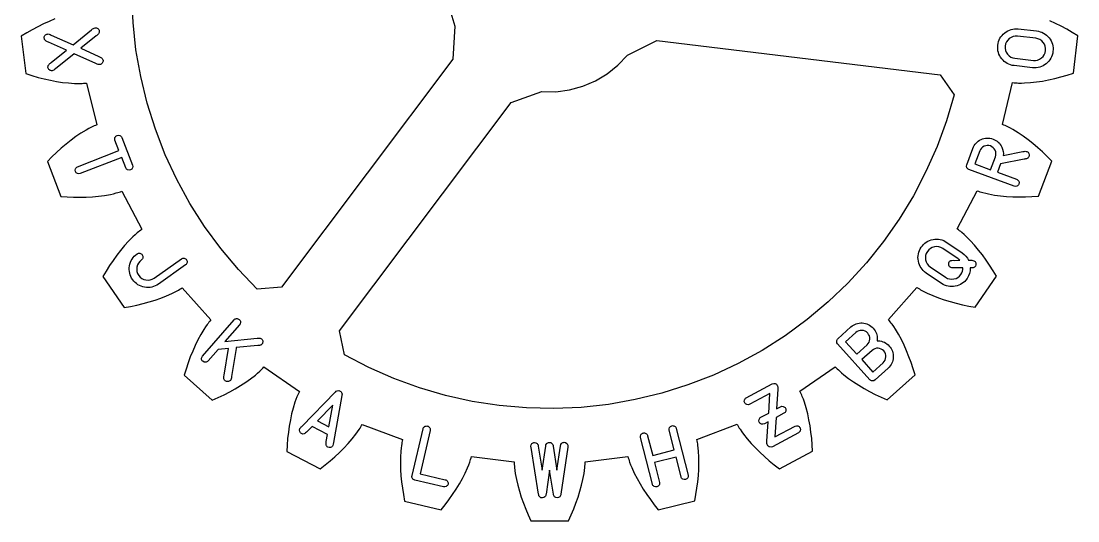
# Model space of a CAD drawing. Extents: x 6 to 255, y 30 to 363.
# Drawn here: x 88.8 to 171.8, y 279.6 to 318.8 of the extents above; entities that cross this region are included whole.
import ezdxf

# ---------------------------------------------------------------- set-up
doc = ezdxf.new("R2010")
doc.units = 0
doc.layers.add('Cut', color=7, linetype='CONTINUOUS')
doc.layers.add('Engrave', color=7, linetype='CONTINUOUS')

msp = doc.modelspace()

# ---------------------------------------------------------------- linework, layer by layer
at = {"layer": 'Cut', "color": 7}
for p, q in [((97.556342, 318.728853), (97.46351, 320.874833)), ((91.413992, 319.008748), (90.967401, 318.824433)), ((122.535255, 319.480073), (122.843947, 318.441782)), ((89.638893, 318.165587), (89.200414, 317.913677)), ((90.079626, 318.401727), (89.638893, 318.165587)), ((90.522612, 318.621643), (90.079626, 318.401727)), ((90.967401, 318.824433), (90.522612, 318.621643)), ((97.789777, 316.593236), (97.556342, 318.728853)), ((122.843947, 318.441782), (122.694331, 315.864533)), ((170.051057, 318.654573), (169.605819, 318.856915)), ((170.494045, 318.435108), (170.051057, 318.654573)), ((170.934776, 318.198971), (170.494045, 318.435108)), ((171.373707, 317.947508), (170.934776, 318.198971)), ((89.200414, 317.913677), (88.764187, 317.645992)), ((88.764187, 317.645992), (89.121099, 314.716787)), ((136.411567, 316.162869), (138.71798, 317.32193)), ((138.71798, 317.32193), (138.71798, 317.321919)), ((138.71798, 317.321919), (160.9876, 314.627044)), ((171.809932, 317.680725), (171.373707, 317.947508)), ((171.455724, 314.75107), (171.809932, 317.680725)), ((98.16156, 314.477899), (97.789777, 316.593236)), ((122.694331, 315.864533), (109.22629, 297.926082)), ((135.666649, 315.376488), (136.411567, 316.162869)), ((134.822135, 314.698715), (135.666649, 315.376488)), ((170.968122, 314.596047), (171.455724, 314.75107)), ((89.121099, 314.716787), (89.608699, 314.562216)), ((89.608699, 314.562216), (90.094947, 314.422964)), ((90.094947, 314.422964), (90.579392, 314.299486)), ((90.579392, 314.299486), (91.062035, 314.192233)), ((91.062035, 314.192233), (91.542425, 314.102554)), ((91.542425, 314.102554), (92.020561, 314.030451)), ((92.020561, 314.030451), (92.495093, 313.978626)), ((92.495093, 313.978626), (92.966469, 313.948882)), ((92.966469, 313.948882), (93.200355, 313.943483)), ((93.200355, 313.943483), (93.432438, 313.944867)), ((93.432438, 313.944867), (93.548254, 313.948928)), ((93.548254, 313.948928), (93.66317, 313.954789)), ((93.66317, 313.954789), (93.778085, 313.96381)), ((93.778085, 313.96381), (93.892098, 313.97597)), ((93.892098, 313.97597), (94.703262, 310.689851)), ((98.671241, 312.391403), (98.16156, 314.477899)), ((132.896971, 313.717208), (133.892902, 314.142167)), ((133.892902, 314.142167), (134.822135, 314.698715)), ((160.9876, 314.627044), (162.078616, 313.056989)), ((165.876713, 310.719161), (166.685173, 314.006179)), ((166.685173, 314.006179), (166.799187, 313.99402)), ((166.799187, 313.99402), (166.914102, 313.984998)), ((166.914102, 313.984998), (167.029018, 313.979137)), ((167.029018, 313.979137), (167.144834, 313.975538)), ((167.144834, 313.975538), (167.377367, 313.974153)), ((167.377367, 313.974153), (167.611255, 313.980014)), ((167.611255, 313.980014), (168.082179, 314.010207)), ((168.082179, 314.010207), (168.556711, 314.062482)), ((168.556711, 314.062482), (169.034396, 314.134585)), ((169.034396, 314.134585), (169.514788, 314.224715)), ((169.514788, 314.224715), (169.997429, 314.332418)), ((169.997429, 314.332418), (170.481875, 314.456346)), ((170.481875, 314.456346), (170.968122, 314.596047)), ((127.262082, 312.435108), (129.695125, 313.297645)), ((129.695125, 313.297645), (130.77803, 313.291346)), ((130.77803, 313.291346), (131.85192, 313.431949)), ((131.85192, 313.431949), (132.896971, 313.717208)), ((99.316116, 310.342311), (98.671241, 312.391403)), ((113.793589, 294.496657), (127.262082, 312.435108)), ((162.078616, 313.056989), (161.476553, 310.994829)), ((94.491007, 310.601975), (94.386457, 310.553757)), ((94.596909, 310.647491), (94.491007, 310.601975)), ((94.703262, 310.689851), (94.596909, 310.647491)), ((161.476553, 310.994829), (160.741096, 308.97683)), ((165.983064, 310.677251), (165.876713, 310.719161)), ((166.088967, 310.631735), (165.983064, 310.677251)), ((166.193516, 310.583516), (166.088967, 310.631735)), ((93.07237, 309.770081), (92.683011, 309.484371)), ((93.468489, 310.036866), (93.07237, 309.770081)), ((93.871367, 310.282918), (93.468489, 310.036866)), ((94.07551, 310.396481), (93.871367, 310.282918)), ((94.282357, 310.503284), (94.07551, 310.396481)), ((94.386457, 310.553757), (94.282357, 310.503284)), ((100.093932, 308.340087), (99.316116, 310.342311)), ((166.298067, 310.533494), (166.193516, 310.583516)), ((166.504463, 310.426691), (166.298067, 310.533494)), ((166.708607, 310.313127), (166.504463, 310.426691)), ((167.111935, 310.067525), (166.708607, 310.313127)), ((167.508054, 309.801192), (167.111935, 310.067525)), ((167.897863, 309.515482), (167.508054, 309.801192)), ((92.29951, 309.181087), (91.922319, 308.861577)), ((92.683011, 309.484371), (92.29951, 309.181087)), ((160.741096, 308.97683), (159.874951, 307.011109)), ((168.281816, 309.212647), (167.897863, 309.515482)), ((168.659456, 308.893589), (168.281816, 309.212647)), ((91.18506, 308.177046), (90.825894, 307.813374)), ((91.550535, 308.526747), (91.18506, 308.177046)), ((91.922319, 308.861577), (91.550535, 308.526747)), ((101.001084, 306.393292), (100.093932, 308.340087)), ((169.03124, 308.558757), (168.659456, 308.893589)), ((169.396716, 308.209505), (169.03124, 308.558757)), ((169.756781, 307.845834), (169.396716, 308.209505)), ((90.825894, 307.813374), (91.873197, 305.054511)), ((168.711279, 305.086523), (169.756781, 307.845834)), ((159.874951, 307.011109), (158.882626, 305.106224)), ((102.033516, 304.509135), (101.001084, 306.393292)), ((91.873197, 305.054511), (92.38378, 305.021163)), ((92.38378, 305.021163), (92.888955, 305.002243)), ((92.888955, 305.002243), (93.389173, 304.998182)), ((93.389173, 304.998182), (93.883533, 305.009903)), ((93.883533, 305.009903), (94.371584, 305.037392)), ((94.371584, 305.037392), (94.852875, 305.082456)), ((94.852875, 305.082456), (95.326054, 305.145547)), ((95.326054, 305.145547), (95.790671, 305.228915)), ((95.790671, 305.228915), (96.019149, 305.27984)), ((96.019149, 305.27984), (96.244022, 305.33662)), ((96.244022, 305.33662), (96.355332, 305.368166)), ((96.355332, 305.368166), (96.46574, 305.401963)), ((96.46574, 305.401963), (96.575248, 305.437565)), ((96.575248, 305.437565), (96.682952, 305.476771)), ((96.682952, 305.476771), (98.257061, 302.480421)), ((158.882626, 305.106224), (157.767273, 303.270289)), ((162.329667, 302.507019), (163.901525, 305.504723)), ((163.901525, 305.504723), (164.00923, 305.465967)), ((164.00923, 305.465967), (164.118737, 305.429915)), ((164.118737, 305.429915), (164.229145, 305.396116)), ((164.229145, 305.396116), (164.340454, 305.365022)), ((164.340454, 305.365022), (164.565779, 305.308239)), ((164.565779, 305.308239), (164.793806, 305.257767)), ((164.793806, 305.257767), (165.258423, 305.174399)), ((165.258423, 305.174399), (165.732052, 305.111757)), ((165.732052, 305.111757), (166.212893, 305.067143)), ((166.212893, 305.067143), (166.701395, 305.040103)), ((166.701395, 305.040103), (167.195303, 305.028843)), ((167.195303, 305.028843), (167.695522, 305.033343)), ((167.695522, 305.033343), (168.201148, 305.052724)), ((168.201148, 305.052724), (168.711279, 305.086523)), ((103.186721, 302.697535), (102.033516, 304.509135)), ((157.767273, 303.270289), (156.534754, 301.511416)), ((98.071845, 302.344324), (97.981716, 302.27267)), ((98.163777, 302.413723), (98.071845, 302.344324)), ((98.257061, 302.480421), (98.163777, 302.413723)), ((104.456193, 300.964798), (103.186721, 302.697535)), ((162.423402, 302.440324), (162.329667, 302.507019)), ((162.514884, 302.370925), (162.423402, 302.440324)), ((162.605013, 302.299271), (162.514884, 302.370925)), ((162.694241, 302.225366), (162.605013, 302.299271)), ((97.214264, 301.551185), (96.893854, 301.197428)), ((97.546841, 301.886016), (97.214264, 301.551185)), ((97.718087, 302.045545), (97.546841, 301.886016)), ((97.892938, 302.198765), (97.718087, 302.045545)), ((97.981716, 302.27267), (97.892938, 302.198765)), ((156.534754, 301.511416), (155.189572, 299.83681)), ((162.869091, 302.072596), (162.694241, 302.225366)), ((163.040338, 301.913516), (162.869091, 302.072596)), ((163.372914, 301.578686), (163.040338, 301.913516)), ((163.693775, 301.224928), (163.372914, 301.578686)), ((96.583808, 300.826546), (96.284128, 300.440342)), ((96.893854, 301.197428), (96.583808, 300.826546)), ((105.836073, 299.318583), (104.456193, 300.964798)), ((164.00427, 300.854496), (163.693775, 301.224928)), ((164.304401, 300.468291), (164.00427, 300.854496)), ((95.994362, 300.039716), (95.713609, 299.625572)), ((96.284128, 300.440342), (95.994362, 300.039716)), ((155.189572, 299.83681), (153.737587, 298.25369)), ((164.594619, 300.068118), (164.304401, 300.468291)), ((164.87537, 299.654423), (164.594619, 300.068118)), ((95.44277, 299.198809), (95.180493, 298.75988)), ((95.713609, 299.625572), (95.44277, 299.198809)), ((107.320954, 297.766555), (105.836073, 299.318583)), ((165.146659, 299.227661), (164.87537, 299.654423)), ((165.409388, 298.788731), (165.146659, 299.227661)), ((95.180493, 298.75988), (96.858251, 296.331793)), ((153.737587, 298.25369), (152.185559, 296.769258)), ((163.733882, 296.359293), (165.409388, 298.788731)), ((100.188532, 297.246155), (100.619351, 297.43858)), ((100.619351, 297.43858), (100.828902, 297.542229)), ((100.828902, 297.542229), (101.034397, 297.651286)), ((101.034397, 297.651286), (101.134891, 297.708517)), ((101.134891, 297.708517), (101.234034, 297.767551)), ((101.234034, 297.767551), (101.331373, 297.828841)), ((101.331373, 297.828841), (101.42646, 297.892832)), ((101.42646, 297.892832), (103.672484, 295.359745)), ((109.22629, 297.926082), (107.320954, 297.766555)), ((156.920549, 295.381842), (159.163871, 297.916731)), ((159.163871, 297.916731), (159.259408, 297.852737)), ((159.259408, 297.852737), (159.356749, 297.7919)), ((159.356749, 297.7919), (159.455889, 297.732865)), ((159.455889, 297.732865), (159.556384, 297.676085)), ((159.556384, 297.676085), (159.761878, 297.566577)), ((159.761878, 297.566577), (159.971431, 297.462928)), ((159.971431, 297.462928), (160.4027, 297.271402)), ((97.361173, 296.421471), (97.856434, 296.523768)), ((97.856434, 296.523768), (98.343133, 296.639583)), ((98.343133, 296.639583), (98.820368, 296.76892)), ((98.820368, 296.76892), (99.287689, 296.913127)), ((99.287689, 296.913127), (99.744194, 297.071754)), ((99.744194, 297.071754), (100.188532, 297.246155)), ((152.185559, 296.769258), (150.539794, 295.388927)), ((160.4027, 297.271402), (160.847037, 297.097002)), ((160.847037, 297.097002), (161.303993, 296.938374)), ((161.303993, 296.938374), (161.770864, 296.795519)), ((161.770864, 296.795519), (162.248549, 296.666185)), ((162.248549, 296.666185), (162.734797, 296.550819)), ((162.734797, 296.550819), (163.230509, 296.448522)), ((96.858251, 296.331793), (97.361173, 296.421471)), ((163.230509, 296.448522), (163.733882, 296.359293)), ((103.385872, 294.999228), (103.252931, 294.808605)), ((103.454821, 295.09206), (103.385872, 294.999228)), ((103.525122, 295.183543), (103.454821, 295.09206)), ((103.597676, 295.273221), (103.525122, 295.183543)), ((103.672484, 295.359745), (103.597676, 295.273221)), ((150.539794, 295.388927), (148.806607, 294.119906)), ((156.995357, 295.295317), (156.920549, 295.381842)), ((157.06746, 295.205639), (156.995357, 295.295317)), ((157.138212, 295.114609), (157.06746, 295.205639)), ((157.207161, 295.021774), (157.138212, 295.114609)), ((157.340551, 294.83115), (157.207161, 295.021774)), ((157.468535, 294.635571), (157.340551, 294.83115)), ((102.882499, 294.208341), (102.655373, 293.787889)), ((103.124947, 294.613023), (102.882499, 294.208341)), ((103.252931, 294.808605), (103.124947, 294.613023)), ((114.172131, 292.622418), (113.793589, 294.496657)), ((148.806607, 294.119906), (146.994554, 292.96625)), ((157.711435, 294.230889), (157.468535, 294.635571)), ((157.93856, 293.810887), (157.711435, 294.230889)), ((102.443569, 293.353916), (102.244833, 292.907324)), ((102.655373, 293.787889), (102.443569, 293.353916)), ((158.150814, 293.376913), (157.93856, 293.810887)), ((158.35, 292.930321), (158.150814, 293.376913)), ((102.059167, 292.448566), (101.886118, 291.979443)), ((102.244833, 292.907324), (102.059167, 292.448566)), ((116.077016, 291.630091), (114.172131, 292.622418)), ((146.994554, 292.96625), (145.11085, 291.933818)), ((158.536117, 292.472013), (158.35, 292.930321)), ((158.709617, 292.00289), (158.536117, 292.472013)), ((101.724786, 291.499954), (101.575622, 291.011002)), ((101.886118, 291.979443), (101.724786, 291.499954)), ((107.607982, 291.415682), (107.690451, 291.496798)), ((107.690451, 291.496798), (107.770215, 291.579266)), ((107.770215, 291.579266), (107.847276, 291.663988)), ((107.847276, 291.663988), (110.634076, 289.742427)), ((118.042737, 290.763948), (116.077016, 291.630091)), ((145.11085, 291.933818), (143.164055, 291.027117)), ((149.96346, 289.758672), (152.748458, 291.682932)), ((152.748458, 291.682932), (152.825518, 291.59821)), ((152.825518, 291.59821), (152.905284, 291.515292)), ((152.905284, 291.515292), (152.987752, 291.434176)), ((158.871399, 291.523853), (158.709617, 292.00289)), ((159.021014, 291.034901), (158.871399, 291.523853)), ((101.575622, 291.011002), (103.785143, 289.054744)), ((106.410613, 290.463916), (106.799972, 290.740161)), ((106.799972, 290.740161), (107.172657, 291.029927)), ((107.172657, 291.029927), (107.351114, 291.180894)), ((107.351114, 291.180894), (107.524162, 291.336368)), ((107.524162, 291.336368), (107.607982, 291.415682)), ((120.060736, 290.028491), (118.042737, 290.763948)), ((143.164055, 291.027117), (141.161829, 290.249301)), ((152.987752, 291.434176), (153.072022, 291.35486)), ((153.072022, 291.35486), (153.24462, 291.199839)), ((153.24462, 291.199839), (153.423527, 291.048871)), ((153.423527, 291.048871), (153.796213, 290.759557)), ((153.796213, 290.759557), (154.186472, 290.484212)), ((156.812842, 289.07684), (159.021014, 291.034901)), ((105.153758, 289.709533), (105.585929, 289.949727)), ((105.585929, 289.949727), (106.005031, 290.200737)), ((106.005031, 290.200737), (106.410613, 290.463916)), ((122.122446, 289.426425), (120.060736, 290.028491)), ((141.161829, 290.249301), (139.112737, 289.604427)), ((154.186472, 290.484212), (154.591604, 290.221032)), ((154.591604, 290.221032), (155.011156, 289.970022)), ((155.011156, 289.970022), (155.443777, 289.730278)), ((103.785143, 289.054744), (104.252915, 289.262492)), ((104.252915, 289.262492), (104.70897, 289.480604)), ((104.70897, 289.480604), (105.153758, 289.709533)), ((110.358731, 289.107016), (110.281219, 288.8862)), ((110.442551, 289.323327), (110.358731, 289.107016)), ((110.486715, 289.43013), (110.442551, 289.323327)), ((110.533582, 289.536031), (110.486715, 289.43013)), ((110.582252, 289.64013), (110.533582, 289.536031)), ((110.634076, 289.742427), (110.582252, 289.64013)), ((124.219306, 288.960456), (122.122446, 289.426425)), ((137.026241, 289.094744), (134.910906, 288.722511)), ((139.112737, 289.604427), (137.026241, 289.094744)), ((150.015284, 289.656375), (149.96346, 289.758672)), ((150.064405, 289.552273), (150.015284, 289.656375)), ((150.110821, 289.446822), (150.064405, 289.552273)), ((150.155435, 289.340019), (150.110821, 289.446822)), ((150.239255, 289.123258), (150.155435, 289.340019)), ((150.316767, 288.902442), (150.239255, 289.123258)), ((155.443777, 289.730278), (155.888565, 289.501801)), ((155.888565, 289.501801), (156.345071, 289.284138)), ((156.345071, 289.284138), (156.812842, 289.07684)), ((110.142871, 288.435102), (110.022999, 287.972737)), ((110.281219, 288.8862), (110.142871, 288.435102)), ((126.342304, 288.632835), (124.219306, 288.960456)), ((128.481976, 288.444463), (126.342304, 288.632835)), ((130.629309, 288.397147), (128.481976, 288.444463)), ((132.775289, 288.489528), (130.629309, 288.397147)), ((134.910906, 288.722511), (132.775289, 288.489528)), ((150.456015, 288.451793), (150.316767, 288.902442)), ((150.575887, 287.989431), (150.456015, 288.451793)), ((109.921152, 287.50046), (109.835078, 287.019169)), ((110.022999, 287.972737), (109.921152, 287.50046)), ((150.678184, 287.517152), (150.575887, 287.989431)), ((150.764708, 287.036312), (150.678184, 287.517152)), ((109.764327, 286.529767), (109.708446, 286.032702)), ((109.835078, 287.019169), (109.764327, 286.529767)), ((115.068891, 286.375644), (115.20634, 286.564915)), ((115.20634, 286.564915), (115.337027, 286.75734)), ((115.337027, 286.75734), (115.399668, 286.854681)), ((115.399668, 286.854681), (115.460055, 286.952921)), ((115.460055, 286.952921), (115.517738, 287.052064)), ((115.517738, 287.052064), (115.572716, 287.153009)), ((115.572716, 287.153009), (118.73806, 285.954288)), ((141.862627, 285.963775), (145.027072, 287.165199)), ((145.027072, 287.165199), (145.082051, 287.064706)), ((145.082051, 287.064706), (145.139734, 286.965111)), ((145.139734, 286.965111), (145.200121, 286.86687)), ((145.200121, 286.86687), (145.26276, 286.769981)), ((145.26276, 286.769981), (145.393448, 286.577556)), ((145.393448, 286.577556), (145.531344, 286.388282)), ((150.835459, 286.546458), (150.764708, 287.036312)), ((150.891792, 286.049846), (150.835459, 286.546458)), ((109.708446, 286.032702), (109.666987, 285.528428)), ((114.464124, 285.644242), (114.776873, 286.005212)), ((114.776873, 286.005212), (115.068891, 286.375644)), ((118.689378, 285.729415), (118.669559, 285.615851)), ((118.711921, 285.842526), (118.689378, 285.729415)), ((118.73806, 285.954288), (118.711921, 285.842526)), ((141.888315, 285.852016), (141.862627, 285.963775)), ((141.910857, 285.739352), (141.888315, 285.852016)), ((141.931138, 285.625791), (141.910857, 285.739352)), ((145.531344, 286.388282), (145.823815, 286.018302)), ((145.823815, 286.018302), (146.136564, 285.656883)), ((150.934152, 285.545572), (150.891792, 286.049846)), ((109.666987, 285.528428), (109.639046, 285.017845)), ((109.639046, 285.017845), (112.252797, 283.647877)), ((113.424481, 284.61091), (113.7868, 284.947092)), ((113.7868, 284.947092), (114.1338, 285.291387)), ((114.1338, 285.291387), (114.464124, 285.644242)), ((118.600143, 285.038121), (118.573556, 284.567196)), ((118.622685, 285.271106), (118.600143, 285.038121)), ((118.651977, 285.501385), (118.622685, 285.271106)), ((118.669559, 285.615851), (118.651977, 285.501385)), ((141.94872, 285.511325), (141.931138, 285.625791)), ((141.978464, 285.281046), (141.94872, 285.511325)), ((142.000983, 285.04806), (141.978464, 285.281046)), ((142.028022, 284.577133), (142.000983, 285.04806)), ((146.136564, 285.656883), (146.467338, 285.304927)), ((146.467338, 285.304927), (146.814337, 284.960632)), ((146.814337, 284.960632), (147.177108, 284.624902)), ((148.349691, 283.662769), (150.962543, 285.035439)), ((150.962543, 285.035439), (150.934152, 285.545572)), ((112.656577, 283.961076), (113.04774, 284.281938)), ((113.04774, 284.281938), (113.424481, 284.61091)), ((118.573556, 284.567196), (118.568156, 284.089509)), ((118.568156, 284.089509), (118.582115, 283.606867)), ((123.937605, 283.963327), (124.018721, 284.18099)), ((124.018721, 284.18099), (124.056125, 284.290947)), ((124.056125, 284.290947), (124.091277, 284.400454)), ((124.091277, 284.400454), (124.123272, 284.510864)), ((124.123272, 284.510864), (124.152563, 284.621721)), ((124.152563, 284.621721), (127.513039, 284.215238)), ((127.513039, 284.215238), (127.514885, 284.100772)), ((127.514885, 284.100772), (127.519846, 283.985857)), ((133.082643, 283.988141), (133.087142, 284.103057)), ((133.087142, 284.103057), (133.088988, 284.217521)), ((133.088988, 284.217521), (136.449012, 284.627157)), ((136.449012, 284.627157), (136.478303, 284.515848)), ((136.478303, 284.515848), (136.510751, 284.405439)), ((136.510751, 284.405439), (136.5459, 284.295934)), ((136.5459, 284.295934), (136.583304, 284.186426)), ((136.583304, 284.186426), (136.664422, 283.968763)), ((142.020361, 283.616354), (142.033882, 284.099448)), ((142.033882, 284.099448), (142.028022, 284.577133)), ((147.177108, 284.624902), (147.554299, 284.29638)), ((147.554299, 284.29638), (147.945459, 283.97597)), ((112.252797, 283.647877), (112.656577, 283.961076)), ((118.582115, 283.606867), (118.614113, 283.118815)), ((123.437838, 282.891689), (123.654599, 283.3171)), ((123.654599, 283.3171), (123.849728, 283.747016)), ((123.849728, 283.747016), (123.937605, 283.963327)), ((127.519846, 283.985857), (127.527506, 283.870491)), ((127.527506, 283.870491), (127.537866, 283.755125)), ((127.537866, 283.755125), (127.564453, 283.524394)), ((127.564453, 283.524394), (127.598703, 283.293213)), ((127.598703, 283.293213), (127.685227, 282.829499)), ((132.917688, 282.831331), (133.004212, 283.295498)), ((133.004212, 283.295498), (133.038012, 283.526679)), ((133.038012, 283.526679), (133.064599, 283.75786)), ((133.064599, 283.75786), (133.074521, 283.872776)), ((133.074521, 283.872776), (133.082643, 283.988141)), ((136.664422, 283.968763), (136.752749, 283.752001)), ((136.752749, 283.752001), (136.948328, 283.322534)), ((136.948328, 283.322534), (137.16554, 282.897125)), ((141.988816, 283.128755), (142.020361, 283.616354)), ((147.945459, 283.97597), (148.349691, 283.662769)), ((118.614113, 283.118815), (118.662331, 282.626709)), ((118.662331, 282.626709), (118.727224, 282.130547)), ((122.946632, 282.052584), (123.201249, 282.470334)), ((123.201249, 282.470334), (123.437838, 282.891689)), ((127.685227, 282.829499), (127.794284, 282.36443)), ((127.794284, 282.36443), (127.923618, 281.898911)), ((132.680198, 281.900746), (132.809083, 282.366262)), ((132.809083, 282.366262), (132.917688, 282.831331)), ((137.16554, 282.897125), (137.40213, 282.475768)), ((137.40213, 282.475768), (137.657196, 282.05892)), ((141.876604, 282.140487), (141.940595, 282.636199)), ((141.940595, 282.636199), (141.988816, 283.128755)), ((118.727224, 282.130547), (118.80744, 281.631681)), ((118.80744, 281.631681), (118.902074, 281.128758)), ((122.387831, 281.230154), (122.675343, 281.63934)), ((122.675343, 281.63934), (122.946632, 282.052584)), ((127.923618, 281.898911), (128.070979, 281.432492)), ((132.532837, 281.434775), (132.680198, 281.900746)), ((137.657196, 282.05892), (137.928935, 281.645678)), ((137.928935, 281.645678), (138.216449, 281.23649)), ((141.702203, 281.138248), (141.79684, 281.640718)), ((141.79684, 281.640718), (141.876604, 282.140487)), ((118.902074, 281.128758), (121.76819, 280.423945)), ((121.76819, 280.423945), (122.085446, 280.825023)), ((122.085446, 280.825023), (122.387831, 281.230154)), ((128.070979, 281.432492), (128.235917, 280.966523)), ((128.235917, 280.966523), (128.417528, 280.500555)), ((132.18764, 280.501938), (132.368348, 280.968356)), ((132.368348, 280.968356), (132.532837, 281.434775)), ((138.216449, 281.23649), (138.519284, 280.831808)), ((138.519284, 280.831808), (138.836989, 280.431184)), ((138.836989, 280.431184), (141.702203, 281.138248)), ((128.417528, 280.500555), (128.614911, 280.034584)), ((128.614911, 280.034584), (128.827615, 279.569517)), ((131.778451, 279.5709), (131.990708, 280.036419)), ((131.990708, 280.036419), (132.18764, 280.501938)), ((128.827615, 279.569517), (131.778451, 279.5709))]:
    msp.add_line(p, q, dxfattribs=at)
at = {"layer": 'Engrave', "color": 5}
for p, q in [((92.842572, 316.978703), (94.301463, 318.161337)), ((167.126004, 318.230822), (168.57037, 318.069022)), ((91.130482, 317.750548), (92.842572, 316.978703)), ((94.656955, 317.679796), (93.45277, 316.703092)), ((168.505647, 317.491275), (167.061284, 317.653078)), ((92.322747, 316.5567), (90.909431, 317.194314)), ((91.118563, 315.579996), (92.322747, 316.5567)), ((93.45277, 316.703092), (94.866084, 316.065478)), ((92.932945, 316.281089), (91.474054, 315.098455)), ((94.645035, 315.509244), (92.932945, 316.281089)), ((166.867123, 315.91984), (168.311486, 315.758037)), ((168.246766, 315.180293), (166.8024, 315.342093)), ((96.4537, 308.666495), (96.136573, 309.478829)), ((96.678122, 309.690247), (97.523789, 307.524026)), ((93.204371, 307.397987), (96.4537, 308.666495)), ((96.665126, 308.124927), (93.415797, 306.856419)), ((96.982221, 307.312595), (96.665097, 308.12493)), ((96.665097, 308.12493), (96.665126, 308.124927)), ((163.077067, 307.548315), (163.555859, 308.843371)), ((164.101121, 308.641761), (163.723129, 307.619348)), ((164.10111, 308.641753), (164.101121, 308.641761)), ((164.950026, 307.165757), (165.328017, 308.18817)), ((165.944134, 308.270318), (167.488298, 308.582675)), ((163.723129, 307.619348), (164.950026, 307.165757)), ((165.737227, 307.618504), (165.495313, 306.96416)), ((167.579516, 307.991114), (165.737227, 307.618504)), ((166.793264, 305.864496), (163.248898, 307.174872)), ((165.495313, 306.96416), (166.994853, 306.409771)), ((162.393918, 300.153698), (161.191863, 300.970668)), ((161.51865, 301.451487), (162.720707, 300.63452)), ((97.879691, 300.549001), (97.879691, 300.549001)), ((99.219787, 298.648526), (101.357821, 300.156132)), ((162.142998, 300.043044), (162.527591, 300.045277)), ((163.224186, 300.046311), (163.37658, 300.048163)), ((101.692847, 299.681014), (99.55481, 298.173405)), ((161.086768, 298.230412), (159.884715, 299.04738)), ((160.211502, 299.528202), (161.413555, 298.711234)), ((162.777048, 299.450467), (162.0893, 299.446922)), ((163.359131, 299.448493), (163.359131, 299.448493)), ((103.013115, 292.516555), (105.494042, 295.36693)), ((105.93256, 294.985248), (104.776066, 293.656534)), ((152.952539, 293.881067), (153.978517, 294.805074)), ((154.367573, 294.373084), (153.557591, 293.643606)), ((154.367571, 294.373081), (154.367573, 294.373084)), ((104.776066, 293.656534), (107.314912, 293.916945)), ((107.353277, 293.363336), (105.667643, 293.188835)), ((155.459924, 290.662607), (152.931071, 293.470548)), ((153.557591, 293.643606), (154.432963, 292.671625)), ((154.432963, 292.671625), (155.242945, 293.401102)), ((104.243621, 293.044801), (103.451633, 292.134875)), ((105.047621, 293.127301), (104.243621, 293.044801)), ((104.723334, 291.028025), (105.047616, 293.127325)), ((105.047616, 293.127325), (105.047621, 293.127301)), ((105.650339, 293.111402), (105.308841, 290.903769)), ((155.632001, 292.969112), (154.822017, 292.239637)), ((155.631996, 292.969112), (155.632001, 292.969112)), ((154.822017, 292.239637), (155.69739, 291.267656)), ((155.69739, 291.267656), (156.507373, 291.997133)), ((156.896427, 291.565143), (155.870449, 290.641138)), ((156.896429, 291.565254), (156.896427, 291.565143)), ((145.74688, 289.241114), (147.796244, 290.340101)), ((148.224695, 289.910187), (148.133281, 288.376895)), ((110.833445, 286.996297), (113.462927, 289.697748)), ((113.980063, 289.432112), (113.315649, 285.721238)), ((113.462927, 289.697748), (113.468086, 289.695102)), ((113.974877, 289.434784), (113.980063, 289.432112)), ((147.604771, 289.577749), (146.021636, 288.728783)), ((147.51336, 288.044459), (147.604771, 289.577749)), ((113.259285, 288.665127), (112.049668, 287.417259)), ((112.94946, 286.955051), (113.259285, 288.665127)), ((148.133281, 288.376895), (148.433001, 288.537622)), ((112.049668, 287.417259), (112.94946, 286.955051)), ((146.895989, 287.713389), (147.51336, 288.044459)), ((147.470463, 287.361784), (147.170743, 287.201058)), ((147.379049, 285.828492), (147.470463, 287.361784)), ((148.090392, 287.694236), (147.998976, 286.160944)), ((148.707755, 288.025288), (148.090392, 287.694236)), ((111.626308, 286.981165), (111.245025, 286.588804)), ((111.626311, 286.981168), (111.626308, 286.981165)), ((112.84155, 286.35692), (111.626311, 286.981168)), ((119.481499, 283.121889), (120.347131, 286.800243)), ((120.913032, 286.66707), (120.113985, 283.271665)), ((120.913032, 286.66707), (120.913032, 286.66707)), ((140.085122, 285.140229), (139.690877, 286.689594)), ((140.254283, 286.832956), (141.186132, 283.170813)), ((147.998976, 286.160944), (149.582113, 287.00991)), ((112.744683, 285.818459), (112.84155, 286.35692)), ((138.3691, 282.454009), (137.437251, 286.11615)), ((138.000658, 286.259511), (138.394903, 284.710143)), ((149.856864, 286.49757), (147.8075, 285.398586)), ((129.433621, 281.660302), (128.840261, 285.344857)), ((129.406435, 285.439044), (129.710706, 283.551766)), ((129.710706, 283.551766), (129.98778, 285.443227)), ((130.569136, 285.447418), (130.873407, 283.56014)), ((130.873407, 283.56014), (131.150481, 285.451601)), ((131.717923, 285.365569), (131.177659, 281.672856)), ((138.394903, 284.710143), (140.085122, 285.140229)), ((140.228484, 284.576822), (138.538262, 284.146737)), ((138.538262, 284.146737), (138.932507, 282.597371)), ((140.622726, 283.027454), (140.228484, 284.576822)), ((120.113985, 283.271665), (122.09464, 282.805553)), ((130.292017, 283.558856), (130.014966, 281.664487)), ((130.292022, 283.558854), (130.292017, 283.558856)), ((130.596314, 281.668671), (130.292022, 283.558854)), ((121.961465, 282.239655), (119.697862, 282.772351))]:
    msp.add_line(p, q, dxfattribs=at)
for points in [[(94.301463, 318.161337), (94.40489, 318.252901), (94.496001, 318.303785), (94.574796, 318.313991)], [(94.574796, 318.313991), (94.653589, 318.324204), (94.724462, 318.305053), (94.787415, 318.256537)], [(94.787415, 318.256537), (94.852538, 318.206351), (94.890203, 318.14186), (94.900411, 318.063066)], [(166.058712, 317.920413), (166.371596, 318.172011), (166.72736, 318.27548), (167.126004, 318.230822)], [(168.57037, 318.069022), (168.969014, 318.024363), (169.294027, 317.84463), (169.54541, 317.529822)], [(90.576347, 317.502895), (90.566134, 317.581688), (90.585162, 317.653523), (90.63343, 317.718398)], [(90.686085, 317.311935), (90.623134, 317.360447), (90.586554, 317.424101), (90.576347, 317.502895)], [(90.63343, 317.718398), (90.683864, 317.7816), (90.748477, 317.818304), (90.827272, 317.82851)], [(90.909431, 317.194314), (90.825656, 317.222544), (90.751208, 317.26175), (90.686085, 317.311935)], [(90.827272, 317.82851), (90.906067, 317.838723), (91.007137, 317.812736), (91.130482, 317.750548)], [(94.840073, 317.850074), (94.791809, 317.7852), (94.73077, 317.72844), (94.656955, 317.679796)], [(94.900411, 318.063066), (94.910624, 317.984271), (94.890511, 317.913274), (94.840073, 317.850074)], [(165.519838, 316.94826), (165.564494, 317.346906), (165.744119, 317.670957), (166.058712, 317.920413)], [(166.420395, 317.467473), (166.231939, 317.316987), (166.124335, 317.122342), (166.097582, 316.88354)], [(167.061284, 317.653078), (166.822482, 317.679829), (166.608852, 317.617961), (166.420395, 317.467473)], [(169.08958, 317.168462), (168.939094, 317.356919), (168.74445, 317.464524), (168.505647, 317.491275)], [(169.54541, 317.529822), (169.795083, 317.217155), (169.89759, 316.861499), (169.852932, 316.462855)], [(165.829927, 315.878081), (165.578543, 316.192889), (165.47518, 316.549616), (165.519838, 316.94826)], [(166.097582, 316.88354), (166.070831, 316.644738), (166.132699, 316.431109), (166.283187, 316.242653)], [(168.952373, 315.943642), (169.140832, 316.09413), (169.248436, 316.288774), (169.275185, 316.527575)], [(169.275185, 316.527575), (169.301937, 316.766377), (169.240068, 316.980006), (169.08958, 317.168462)], [(169.852932, 316.462855), (169.808274, 316.064209), (169.629504, 315.739088), (169.316622, 315.48749)], [(90.932187, 315.412227), (90.982622, 315.475428), (91.044747, 315.531352), (91.118563, 315.579996)], [(94.866084, 316.065478), (94.949858, 316.037248), (95.023222, 315.998877), (95.086175, 315.950365)], [(95.086175, 315.950365), (95.151298, 315.900181), (95.188963, 315.835691), (95.19917, 315.756897)], [(95.19917, 315.756897), (95.209383, 315.678104), (95.18927, 315.607106), (95.13883, 315.543904)], [(166.8024, 315.342093), (166.403756, 315.386752), (166.079598, 315.565414), (165.829927, 315.878081)], [(166.283187, 316.242653), (166.433675, 316.054196), (166.62832, 315.946591), (166.867123, 315.91984)], [(168.311486, 315.758037), (168.550288, 315.731286), (168.763917, 315.793154), (168.952373, 315.943642)], [(90.875104, 315.196726), (90.864891, 315.275521), (90.883919, 315.347354), (90.932187, 315.412227)], [(90.984845, 315.005766), (90.921892, 315.054278), (90.885311, 315.117931), (90.875104, 315.196726)], [(91.200721, 314.945801), (91.121926, 314.935588), (91.049968, 314.955576), (90.984845, 315.005766)], [(91.474054, 315.098455), (91.370625, 315.006891), (91.279514, 314.956006), (91.200721, 314.945801)], [(94.948242, 315.431282), (94.869449, 315.421069), (94.76838, 315.447056), (94.645035, 315.509244)], [(95.13883, 315.543904), (95.090566, 315.47903), (95.027037, 315.441489), (94.948242, 315.431282)], [(169.316622, 315.48749), (169.002029, 315.238034), (168.64541, 315.135635), (168.246766, 315.180293)], [(96.140039, 309.701735), (96.173758, 309.775227), (96.227623, 309.82642), (96.301636, 309.855312)], [(96.301636, 309.855312), (96.375647, 309.88421), (96.449047, 309.882702), (96.521836, 309.850788)], [(96.521836, 309.850788), (96.597133, 309.817773), (96.649228, 309.76426), (96.678122, 309.690247)], [(96.136573, 309.478829), (96.107677, 309.552838), (96.108833, 309.62714), (96.140039, 309.701735)], [(163.555859, 308.843371), (163.674128, 309.163274), (163.888528, 309.393918), (164.199059, 309.535304)], [(164.441325, 309.00873), (164.27701, 308.933118), (164.163605, 308.810792), (164.10111, 308.641753)], [(164.199059, 309.535304), (164.508443, 309.679181), (164.823085, 309.691984), (165.142984, 309.573714)], [(164.941355, 309.028415), (164.772317, 309.09091), (164.60564, 309.084348), (164.441325, 309.00873)], [(165.308332, 308.688201), (165.232713, 308.852513), (165.110387, 308.965917), (164.941355, 309.028415)], [(165.142984, 309.573714), (165.462886, 309.455445), (165.693867, 309.241954), (165.835927, 308.933242)], [(165.835927, 308.933242), (165.936735, 308.714153), (165.972804, 308.493178), (165.944134, 308.270318)], [(165.328017, 308.18817), (165.390512, 308.357209), (165.38395, 308.523886), (165.308332, 308.688201)], [(167.488298, 308.582675), (167.622417, 308.615732), (167.726738, 308.618483), (167.80126, 308.59093)], [(167.80126, 308.59093), (167.875783, 308.563379), (167.930229, 308.512259), (167.964598, 308.437569)], [(167.973118, 308.217489), (167.945566, 308.142966), (167.895354, 308.088184), (167.822483, 308.053143)], [(167.964598, 308.437569), (167.997825, 308.365371), (168.000665, 308.292011), (167.973118, 308.217489)], [(93.042774, 307.244407), (93.076492, 307.317899), (93.130358, 307.369093), (93.204371, 307.397987)], [(97.134743, 307.153705), (97.061956, 307.185619), (97.011116, 307.238582), (96.982221, 307.312595)], [(97.516539, 307.302769), (97.485331, 307.228175), (97.43272, 307.176433), (97.358708, 307.14754)], [(97.523789, 307.524026), (97.552685, 307.450014), (97.550269, 307.376261), (97.516539, 307.302769)], [(163.08728, 307.324499), (163.052907, 307.399185), (163.049503, 307.473791), (163.077067, 307.548315)], [(163.248898, 307.174872), (163.174377, 307.202424), (163.120504, 307.252299), (163.08728, 307.324499)], [(167.822483, 308.053143), (167.748466, 308.02059), (167.667477, 307.999914), (167.579516, 307.991114)], [(93.039308, 307.021501), (93.010415, 307.095512), (93.011571, 307.169814), (93.042774, 307.244407)], [(93.191832, 306.86261), (93.119044, 306.894524), (93.068202, 306.947488), (93.039308, 307.021501)], [(93.415797, 306.856419), (93.341784, 306.827523), (93.267129, 306.829587), (93.191832, 306.86261)], [(97.358708, 307.14754), (97.284697, 307.118644), (97.210042, 307.120699), (97.134743, 307.153705)], [(167.016075, 305.871984), (166.942059, 305.839431), (166.867788, 305.836935), (166.793264, 305.864496)], [(166.994853, 306.409771), (167.069375, 306.382219), (167.123821, 306.331099), (167.158191, 306.25641)], [(167.16671, 306.03633), (167.139158, 305.961807), (167.088947, 305.907025), (167.016075, 305.871984)], [(167.158191, 306.25641), (167.191415, 306.184213), (167.194255, 306.110852), (167.16671, 306.03633)], [(159.49963, 301.066402), (159.725112, 301.398168), (160.035172, 301.600989), (160.429813, 301.674864)], [(160.429813, 301.674864), (160.823938, 301.751429), (161.186883, 301.67697), (161.51865, 301.451487)], [(159.274621, 299.97516), (159.199144, 300.370888), (159.274147, 300.734635), (159.49963, 301.066402)], [(159.98045, 300.739615), (159.84538, 300.540876), (159.800436, 300.323057), (159.845618, 300.086158)], [(160.538408, 301.105499), (160.301509, 301.060317), (160.115523, 300.938356), (159.98045, 300.739615)], [(161.191863, 300.970668), (160.993124, 301.105739), (160.775306, 301.150683), (160.538408, 301.105499)], [(162.720707, 300.63452), (162.949898, 300.478753), (163.117724, 300.282683), (163.224186, 300.046311)], [(97.283296, 299.609172), (97.35306, 300.004558), (97.551858, 300.317835), (97.879691, 300.549001)], [(98.214714, 300.073881), (98.018331, 299.935405), (97.899593, 299.747346), (97.858498, 299.509705)], [(97.879691, 300.549001), (97.944623, 300.594786), (98.016246, 300.610909), (98.094559, 300.59737)], [(98.094559, 300.59737), (98.175574, 300.583364), (98.238975, 300.543893), (98.284762, 300.478955)], [(98.330752, 300.262407), (98.318335, 300.18251), (98.279655, 300.119668), (98.214714, 300.073881)], [(98.284762, 300.478955), (98.330549, 300.414021), (98.345879, 300.341839), (98.330752, 300.262407)], [(101.357821, 300.156132), (101.422755, 300.201919), (101.494379, 300.218041), (101.572692, 300.204498)], [(101.572692, 300.204498), (101.653707, 300.190493), (101.717108, 300.151021), (101.762893, 300.086084)], [(101.808883, 299.869541), (101.796465, 299.789642), (101.757786, 299.7268), (101.692847, 299.681014)], [(101.762893, 300.086084), (101.80868, 300.021151), (101.82401, 299.94897), (101.808883, 299.869541)], [(159.884715, 299.04738), (159.552949, 299.272863), (159.349584, 299.582123), (159.274621, 299.97516)], [(159.845618, 300.086158), (159.890802, 299.849258), (160.012763, 299.663273), (160.211502, 299.528202)], [(161.662628, 299.698244), (161.647212, 299.779004), (161.661841, 299.85224), (161.706517, 299.917954)], [(161.706517, 299.917954), (161.751177, 299.983666), (161.813342, 300.023422), (161.893011, 300.037223)], [(161.893011, 300.037223), (161.972171, 300.053715), (162.0555, 300.055656), (162.142998, 300.043044)], [(162.527591, 300.045277), (162.488161, 300.08379), (162.443603, 300.11993), (162.393918, 300.153698)], [(163.37658, 300.048163), (163.514712, 300.048005), (163.616635, 300.025594), (163.682349, 299.980933)], [(163.682349, 299.980933), (163.748062, 299.936273), (163.78862, 299.873562), (163.804023, 299.792801)], [(97.529454, 298.523642), (97.298286, 298.851475), (97.216233, 299.213318), (97.283296, 299.609172)], [(97.858498, 299.509705), (97.817404, 299.272061), (97.866095, 299.055049), (98.004571, 298.858668)], [(161.783532, 299.51415), (161.71782, 299.558811), (161.677519, 299.620176), (161.662628, 299.698244)], [(162.0893, 299.446922), (161.951167, 299.447079), (161.849244, 299.469488), (161.783532, 299.51415)], [(162.624971, 298.942287), (162.731721, 299.099354), (162.782414, 299.268748), (162.777048, 299.450467)], [(163.359131, 299.448493), (163.365622, 299.151204), (163.281176, 298.873539), (163.105793, 298.615498)], [(163.572867, 299.457859), (163.504477, 299.443413), (163.433232, 299.440291), (163.359131, 299.448493)], [(163.759366, 299.577128), (163.714705, 299.511416), (163.652538, 299.47166), (163.572867, 299.457859)], [(163.804023, 299.792801), (163.81891, 299.714729), (163.804024, 299.642839), (163.759366, 299.577128)], [(98.467608, 297.929624), (98.073337, 297.997805), (97.760618, 298.195811), (97.529454, 298.523642)], [(98.004571, 298.858668), (98.143049, 298.662284), (98.331109, 298.543545), (98.56875, 298.502452)], [(99.55481, 298.173405), (99.226979, 297.942237), (98.864578, 297.860976), (98.467608, 297.929624)], [(98.56875, 298.502452), (98.806392, 298.461357), (99.023404, 298.510048), (99.219787, 298.648526)], [(162.176378, 298.002998), (161.781739, 297.929124), (161.418536, 298.004929), (161.086768, 298.230412)], [(161.413555, 298.711234), (161.612297, 298.576163), (161.830117, 298.531218), (162.067015, 298.5764)], [(162.067015, 298.5764), (162.303912, 298.621584), (162.489897, 298.743546), (162.624971, 298.942287)], [(163.105793, 298.615498), (162.880308, 298.283731), (162.570503, 298.079565), (162.176378, 298.002998)], [(105.494042, 295.36693), (105.546205, 295.426862), (105.61193, 295.459574), (105.691215, 295.465067)], [(105.691215, 295.465067), (105.773235, 295.470747), (105.844211, 295.447507), (105.904141, 295.395349)], [(105.904141, 295.395349), (105.964072, 295.343186), (105.996149, 295.276729), (106.00037, 295.19598)], [(106.00037, 295.19598), (106.007319, 295.115423), (105.984716, 295.045179), (105.93256, 294.985248)], [(153.978517, 294.805074), (154.231951, 295.033318), (154.528999, 295.137847), (154.869663, 295.118661)], [(154.869663, 295.118661), (155.210467, 295.102204), (155.494992, 294.967261), (155.723238, 294.713833)], [(154.839392, 294.539824), (154.658762, 294.549279), (154.501489, 294.493698), (154.367571, 294.373081)], [(155.291247, 294.324779), (155.170639, 294.458695), (155.020021, 294.530377), (154.839392, 294.539824)], [(155.45799, 293.852958), (155.467445, 294.033589), (155.411864, 294.190863), (155.291247, 294.324779)], [(155.723238, 294.713833), (155.951483, 294.460399), (156.056733, 294.163999), (156.038986, 293.824634)], [(105.667643, 293.188835), (105.663886, 293.16385), (105.658118, 293.138039), (105.650339, 293.111402)], [(107.314912, 293.916945), (107.358087, 293.928181), (107.402914, 293.935413), (107.449392, 293.938641)], [(107.48946, 293.360399), (107.432046, 293.356413), (107.386651, 293.357392), (107.353277, 293.363336)], [(107.449392, 293.938641), (107.528677, 293.944144), (107.598285, 293.920809), (107.658217, 293.868637)], [(107.686636, 293.458536), (107.634472, 293.398606), (107.568747, 293.365894), (107.48946, 293.360399)], [(107.658217, 293.868637), (107.718149, 293.816474), (107.750225, 293.750018), (107.754446, 293.669271)], [(107.754446, 293.669271), (107.761396, 293.588712), (107.738792, 293.518467), (107.686636, 293.458536)], [(152.931071, 293.470548), (152.877902, 293.529587), (152.853392, 293.598789), (152.857541, 293.678156)], [(152.857541, 293.678156), (152.861827, 293.760259), (152.893493, 293.827897), (152.952539, 293.881067)], [(155.242945, 293.401102), (155.376863, 293.52171), (155.448545, 293.672329), (155.45799, 293.852958)], [(156.038986, 293.824634), (156.037116, 293.789053), (156.033888, 293.753546), (156.029302, 293.718113)], [(156.029302, 293.718113), (156.065025, 293.718995), (156.100027, 293.71926), (156.13431, 293.718907)], [(156.13431, 293.718907), (156.47497, 293.699719), (156.759423, 293.563408), (156.987668, 293.309975)], [(156.987668, 293.309975), (157.215914, 293.056539), (157.321092, 292.758771), (157.303202, 292.41667)], [(102.941204, 292.305537), (102.936988, 292.386286), (102.960959, 292.456626), (103.013115, 292.516555)], [(156.103814, 293.135852), (155.923187, 293.145307), (155.765914, 293.089727), (155.631996, 292.969112)], [(156.555672, 292.920807), (156.435065, 293.054725), (156.284445, 293.126407), (156.103814, 293.135852)], [(156.507373, 291.997133), (156.641289, 292.117739), (156.71297, 292.268358), (156.722415, 292.448989)], [(156.722415, 292.448989), (156.73187, 292.629618), (156.676289, 292.786891), (156.555672, 292.920807)], [(157.303202, 292.41667), (157.285456, 292.077305), (157.149865, 291.793499), (156.896429, 291.565254)], [(103.041534, 292.106457), (102.981603, 292.158618), (102.948159, 292.224978), (102.941204, 292.305537)], [(103.250359, 292.036453), (103.171072, 292.030967), (103.101464, 292.054302), (103.041534, 292.106457)], [(103.451633, 292.134875), (103.399471, 292.074944), (103.33238, 292.042136), (103.250359, 292.036453)], [(104.695273, 290.778838), (104.691057, 290.859586), (104.700411, 290.942648), (104.723334, 291.028025)], [(104.795603, 290.579755), (104.735673, 290.631919), (104.702229, 290.69828), (104.695273, 290.778838)], [(105.308841, 290.903769), (105.292243, 290.766637), (105.257864, 290.668106), (105.205704, 290.608174)], [(155.66068, 290.565663), (155.580015, 290.571255), (155.513097, 290.603569), (155.459924, 290.662607)], [(105.004428, 290.509752), (104.925143, 290.504266), (104.855534, 290.5276), (104.795603, 290.579755)], [(105.205704, 290.608174), (105.153541, 290.548244), (105.086449, 290.515437), (105.004428, 290.509752)], [(147.796244, 290.340101), (147.866265, 290.377649), (147.939776, 290.384087), (148.016777, 290.359415)], [(148.016777, 290.359415), (148.09457, 290.337363), (148.15224, 290.291328), (148.189788, 290.221308)], [(148.189788, 290.221308), (148.227336, 290.151287), (148.238972, 290.04758), (148.224695, 289.910187)], [(155.870449, 290.641138), (155.81141, 290.587968), (155.741487, 290.562809), (155.66068, 290.565663)], [(113.468086, 289.695102), (113.501498, 289.73894), (113.547766, 289.769637), (113.606892, 289.787193)], [(113.606892, 289.787193), (113.683445, 289.813228), (113.757058, 289.808095), (113.827732, 289.771794)], [(113.827732, 289.771794), (113.898405, 289.73549), (113.946316, 289.6782), (113.971464, 289.599924)], [(113.971464, 289.599924), (113.989907, 289.542521), (113.991045, 289.487475), (113.974877, 289.434784)], [(145.628092, 288.84757), (145.590544, 288.917592), (145.583251, 288.990644), (145.606211, 289.066727)], [(145.606211, 289.066727), (145.629971, 289.145437), (145.67686, 289.203566), (145.74688, 289.241114)], [(145.799918, 288.705526), (145.722917, 288.730203), (145.665642, 288.777551), (145.628092, 288.84757)], [(146.021636, 288.728783), (145.951617, 288.691235), (145.877711, 288.683483), (145.799918, 288.705526)], [(148.433001, 288.537622), (148.503022, 288.575171), (148.576532, 288.581609), (148.653531, 288.556936)], [(148.653531, 288.556936), (148.731324, 288.534886), (148.788995, 288.488851), (148.826545, 288.418832)], [(148.847235, 288.195738), (148.824268, 288.119652), (148.777774, 288.062836), (148.707755, 288.025288)], [(148.826545, 288.418832), (148.864091, 288.348811), (148.870988, 288.274446), (148.847235, 288.195738)], [(146.777199, 287.319845), (146.739653, 287.389864), (146.732359, 287.462917), (146.755318, 287.539002)], [(146.755318, 287.539002), (146.779077, 287.61771), (146.825968, 287.675839), (146.895989, 287.713389)], [(110.656163, 286.593913), (110.632739, 286.671304), (110.639177, 286.745336), (110.675478, 286.81601)], [(110.801226, 286.42463), (110.730553, 286.460934), (110.682198, 286.517362), (110.656163, 286.593913)], [(110.675478, 286.81601), (110.705584, 286.874617), (110.758239, 286.934712), (110.833445, 286.996297)], [(111.245025, 286.588804), (111.156538, 286.501364), (111.077465, 286.442856), (111.007808, 286.413279)], [(120.347131, 286.800243), (120.365331, 286.877584), (120.40822, 286.937169), (120.475798, 286.978998)], [(120.475798, 286.978998), (120.545704, 287.022272), (120.619328, 287.034809), (120.696669, 287.016609)], [(120.696669, 287.016609), (120.774009, 286.998407), (120.833372, 286.954575), (120.874758, 286.885111)], [(120.874758, 286.885111), (120.918474, 286.81709), (120.931232, 286.74441), (120.913032, 286.66707)], [(139.690877, 286.689594), (139.671283, 286.766593), (139.681789, 286.839253), (139.722394, 286.907574)], [(139.722394, 286.907574), (139.764399, 286.978251), (139.823901, 287.023387), (139.9009, 287.04298)], [(139.9009, 287.04298), (139.977899, 287.062571), (140.050798, 287.051126), (140.119597, 287.008645)], [(140.119597, 287.008645), (140.189796, 286.968518), (140.234692, 286.909955), (140.254283, 286.832956)], [(146.949025, 287.177801), (146.872024, 287.202476), (146.814749, 287.249824), (146.777199, 287.319845)], [(147.170743, 287.201058), (147.100723, 287.16351), (147.026817, 287.155758), (146.949025, 287.177801)], [(149.582113, 287.00991), (149.652134, 287.047459), (149.725645, 287.053897), (149.802646, 287.029224)], [(149.802646, 287.029224), (149.880437, 287.007172), (149.938107, 286.961135), (149.975657, 286.891114)], [(149.996347, 286.668023), (149.97338, 286.591938), (149.926885, 286.53512), (149.856864, 286.49757)], [(149.975657, 286.891114), (150.013203, 286.821095), (150.0201, 286.746731), (149.996347, 286.668023)], [(111.007808, 286.413279), (110.94076, 286.384542), (110.8719, 286.388326), (110.801226, 286.42463)], [(112.737593, 285.524729), (112.722794, 285.597692), (112.725157, 285.695602), (112.744683, 285.818459)], [(113.315649, 285.721238), (113.309387, 285.624238), (113.291206, 285.546434), (113.261105, 285.487825)], [(128.907934, 285.638942), (128.96565, 285.697494), (129.034233, 285.727057), (129.113682, 285.72763)], [(129.113682, 285.72763), (129.193133, 285.728159), (129.261166, 285.69958), (129.317781, 285.641892)], [(130.070611, 285.647305), (130.128325, 285.705858), (130.196908, 285.73542), (130.276359, 285.735994)], [(130.276359, 285.735994), (130.35581, 285.736523), (130.423843, 285.707943), (130.480458, 285.650255)], [(131.233312, 285.655679), (131.291026, 285.714232), (131.359609, 285.743794), (131.43906, 285.744365)], [(131.43906, 285.744365), (131.518512, 285.744894), (131.586545, 285.716316), (131.643159, 285.65863)], [(137.437251, 286.11615), (137.417658, 286.193149), (137.428164, 286.265809), (137.468771, 286.334129)], [(137.468771, 286.334129), (137.510774, 286.404807), (137.570276, 286.449942), (137.647275, 286.469535)], [(137.647275, 286.469535), (137.724274, 286.489127), (137.797173, 286.477682), (137.865971, 286.4352)], [(137.865971, 286.4352), (137.936171, 286.395073), (137.981066, 286.336511), (138.000658, 286.259511)], [(147.413956, 285.517374), (147.376408, 285.587393), (147.364772, 285.691099), (147.379049, 285.828492)], [(112.869726, 285.362085), (112.799052, 285.398389), (112.755007, 285.452604), (112.737593, 285.524729)], [(113.089237, 285.344093), (113.01357, 285.319783), (112.940399, 285.32578), (112.869726, 285.362085)], [(113.261105, 285.487825), (113.224803, 285.417153), (113.167513, 285.369242), (113.089237, 285.344093)], [(128.825101, 285.434863), (128.824571, 285.514314), (128.852183, 285.58234), (128.907934, 285.638942)], [(128.840261, 285.344857), (128.830401, 285.371924), (128.825348, 285.401926), (128.825101, 285.434863)], [(129.317781, 285.641892), (129.376319, 285.586114), (129.405871, 285.518498), (129.406435, 285.439044)], [(129.98778, 285.443227), (129.987251, 285.522678), (130.014861, 285.590704), (130.070611, 285.647305)], [(130.480458, 285.650255), (130.538997, 285.594478), (130.568556, 285.526865), (130.569136, 285.447418)], [(131.150481, 285.451601), (131.149952, 285.531052), (131.177562, 285.599078), (131.233312, 285.655679)], [(131.643159, 285.65863), (131.701697, 285.602852), (131.731249, 285.535236), (131.731813, 285.455781)], [(131.731813, 285.455781), (131.73199, 285.422837), (131.727359, 285.392766), (131.717923, 285.365569)], [(147.585779, 285.37533), (147.508778, 285.400005), (147.451504, 285.447353), (147.413956, 285.517374)], [(147.8075, 285.398586), (147.73748, 285.361037), (147.663573, 285.353284), (147.585779, 285.37533)], [(119.516278, 282.901682), (119.474892, 282.971147), (119.463299, 283.04455), (119.481499, 283.121889)], [(119.697862, 282.772351), (119.620523, 282.790551), (119.559995, 282.833661), (119.516278, 282.901682)], [(122.09464, 282.805553), (122.17198, 282.787354), (122.231343, 282.743522), (122.272729, 282.674058)], [(122.311003, 282.456018), (122.292804, 282.378678), (122.24875, 282.318372), (122.178841, 282.275098)], [(122.272729, 282.674058), (122.316445, 282.606037), (122.329203, 282.533357), (122.311003, 282.456018)], [(138.501686, 282.274786), (138.432887, 282.317269), (138.388692, 282.37701), (138.3691, 282.454009)], [(138.898889, 282.375857), (138.858284, 282.307536), (138.799483, 282.263579), (138.722486, 282.243986)], [(138.932507, 282.597371), (138.952102, 282.520372), (138.940896, 282.446534), (138.898889, 282.375857)], [(140.755311, 282.848231), (140.686513, 282.890714), (140.642317, 282.950455), (140.622726, 283.027454)], [(140.976111, 282.81743), (140.899111, 282.797837), (140.825511, 282.808104), (140.755311, 282.848231)], [(141.152514, 282.949301), (141.11191, 282.880981), (141.053109, 282.837024), (140.976111, 282.81743)], [(141.186132, 283.170813), (141.205726, 283.093816), (141.19452, 283.019979), (141.152514, 282.949301)], [(122.178841, 282.275098), (122.111265, 282.233268), (122.038806, 282.221453), (121.961465, 282.239655)], [(129.519402, 281.454533), (129.462786, 281.512263), (129.434193, 281.580853), (129.433621, 281.660302)], [(130.014966, 281.664487), (130.015495, 281.585038), (129.986923, 281.516037), (129.929249, 281.457483)], [(130.682095, 281.462899), (130.625481, 281.520629), (130.596887, 281.58922), (130.596314, 281.668671)], [(131.177659, 281.672856), (131.178188, 281.593405), (131.149616, 281.524404), (131.091942, 281.465852)], [(138.722486, 282.243986), (138.645485, 282.224393), (138.571885, 282.234659), (138.501686, 282.274786)], [(129.726385, 281.371723), (129.646934, 281.371194), (129.57794, 281.398797), (129.519402, 281.454533)], [(129.929249, 281.457483), (129.873457, 281.400881), (129.805836, 281.372295), (129.726385, 281.371723)], [(130.889081, 281.380089), (130.80963, 281.37956), (130.740635, 281.407163), (130.682095, 281.462899)], [(131.091942, 281.465852), (131.036152, 281.40925), (130.968532, 281.380663), (130.889081, 281.380089)]]:
    msp.add_open_spline(points, degree=3, dxfattribs=at)

doc.saveas('drawing.dxf')
